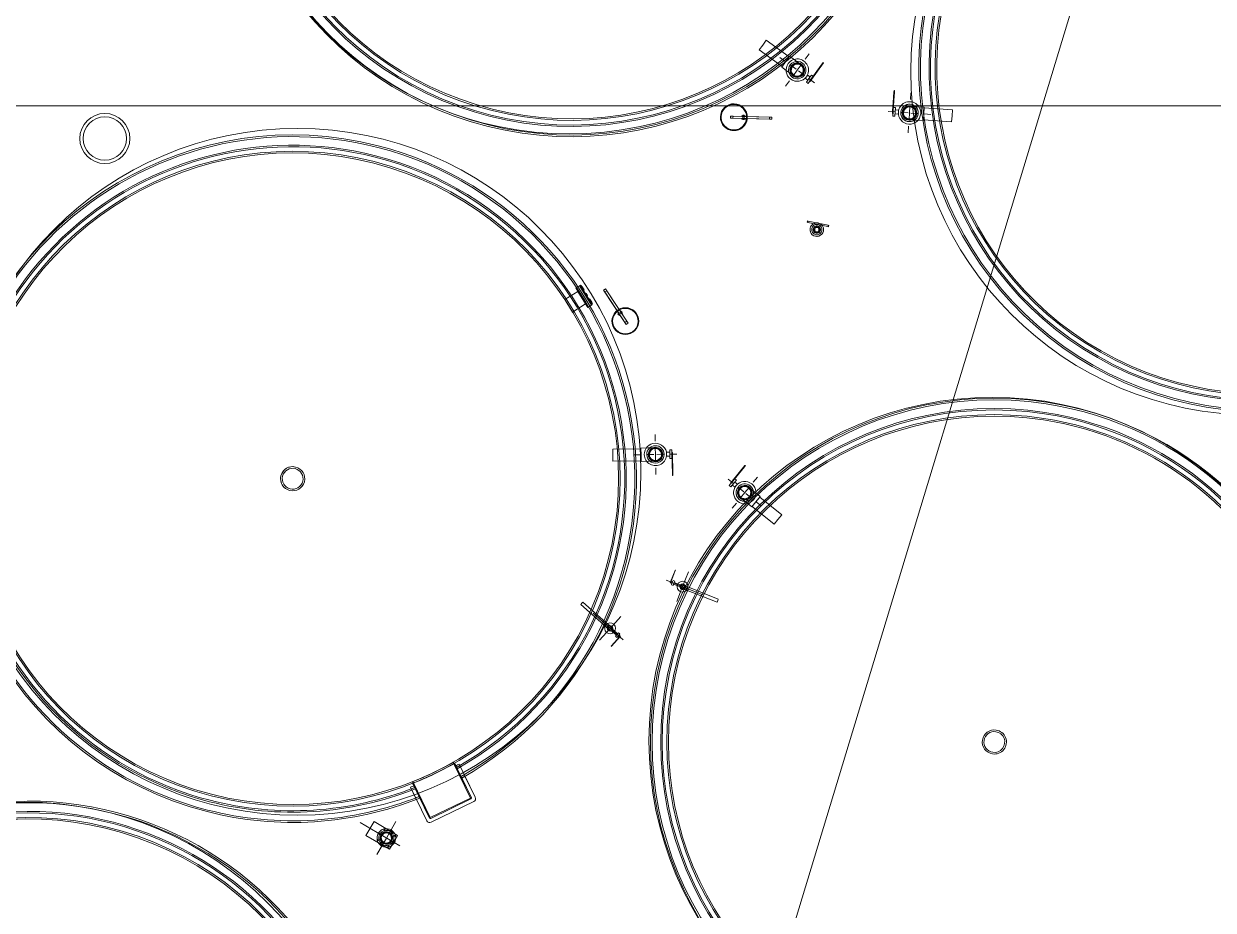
# Model space of a CAD drawing. Header units: metres. Extents: x -207 to 292, y -187 to 169.
# Drawn here: x -50.07 to -32.25, y -43.14 to -29.85 of the extents above; entities that cross this region are included whole.
import ezdxf

# ---------------------------------------------------------------- set-up
doc = ezdxf.new("R2010")
doc.units = ezdxf.units.M
doc.linetypes.add('Dash', pattern=[0.006, 0.003, -0.003])
for name, color, linetype, lineweight in [('C-TOPO-MAJR', 7, 'Continuous', 35), ('EQUIPOS PIS', 7, 'Continuous', 9), ('grilla', 7, 'Continuous', 9), ('P-SANR-FIXT', 7, 'Continuous', 9), ('P-SANR-FIXT-HDLN', 7, 'Dash', 9)]:
    doc.layers.add(name, color=color, linetype=linetype, lineweight=lineweight)
doc.layers.add('PR10-ARQ-PL-001-Emplazamiento-C-1_dwg', color=7, linetype='Continuous', lineweight=9, true_color=0x767676)

# ---------------------------------------------------------------- blocks, each defined once
blk = doc.blocks.new('M_Estanque-Terraza - M_Estanque-Terraza-2331352-PLANTA EMPLAZAMIENTO ACTUALIZADO')
at = {"layer": 'P-SANR-FIXT'}
for p, q in [((-4.04, -2.86), (-4.466, -3.222)), ((-4.466, -3.222), (-4.04, -2.86)), ((-4.04, -2.86), (-4.466, -3.222)), ((-4.466, -3.222), (-4.04, -2.86)), ((-4.194, -2.991), (-4.466, -3.222)), ((-4.466, -3.222), (-4.194, -2.991)), ((-4.415, -3.253), (-3.976, -2.879)), ((-4.415, -3.253), (-4.007, -2.906)), ((-4.007, -2.906), (-4.415, -3.253)), ((-4.415, -3.253), (-4.007, -2.906)), ((-4.007, -2.906), (-4.415, -3.253)), ((-3.95, -2.873), (-4.407, -3.262)), ((-4.407, -3.262), (-3.967, -2.887)), ((-4.04, -2.86), (-4.175, -2.975)), ((-4.175, -2.975), (-4.04, -2.86)), ((-4.044, -2.937), (-4.161, -3.037)), ((-3.974, -2.877), (-4.142, -3.021)), ((-4.142, -3.021), (-4.007, -2.906)), ((-4.007, -2.906), (-4.142, -3.021)), ((-4.142, -3.021), (-4.027, -2.922)), ((-4.161, -3.037), (-4.415, -3.253)), ((-4.161, -3.037), (-4.415, -3.253)), ((-4.415, -3.253), (-4.161, -3.037)), ((-4.471, -3.292), (-4.012, -3.832)), ((-4.012, -3.832), (-4.471, -3.292)), ((-4.471, -3.292), (-4.012, -3.832)), ((-4.012, -3.832), (-4.471, -3.292)), ((-4.471, -3.292), (-4.012, -3.832)), ((-4.012, -3.832), (-4.471, -3.292)), ((-3.981, -3.781), (-4.416, -3.27)), ((-4.416, -3.27), (-3.981, -3.781)), ((-3.981, -3.781), (-4.416, -3.27)), ((-4.416, -3.27), (-3.981, -3.781)), ((-4.416, -3.27), (-3.981, -3.781)), ((-3.981, -3.781), (-4.416, -3.27)), ((-4.416, -3.27), (-3.981, -3.781)), ((-3.981, -3.781), (-4.416, -3.27)), ((-3.972, -3.773), (-4.407, -3.262)), ((-4.407, -3.262), (-3.972, -3.773)), ((3.617, -3.281), (3.462, -3.441)), ((3.617, -3.281), (3.462, -3.441)), ((3.462, -3.441), (3.541, -3.362)), ((3.541, -3.362), (3.617, -3.281)), ((3.779, -3.443), (3.617, -3.281)), ((-3.972, -3.773), (-3.519, -3.388)), ((-3.536, -3.402), (-3.972, -3.773)), ((-3.529, -3.412), (-3.964, -3.783)), ((-3.56, -3.439), (-3.964, -3.783)), ((-3.964, -3.783), (-3.56, -3.439)), ((-3.56, -3.439), (-3.964, -3.783)), ((-3.964, -3.783), (-3.56, -3.439)), ((-3.941, -3.837), (-3.521, -3.479)), ((-3.521, -3.479), (-3.941, -3.837)), ((-3.941, -3.837), (-3.521, -3.479)), ((-3.521, -3.479), (-3.941, -3.837)), ((-3.714, -3.57), (-3.597, -3.47)), ((-3.695, -3.554), (-3.527, -3.411)), ((-3.695, -3.554), (-3.56, -3.439)), ((-3.56, -3.439), (-3.695, -3.554)), ((-3.58, -3.455), (-3.695, -3.554)), ((-3.656, -3.594), (-3.521, -3.479)), ((-3.521, -3.479), (-3.656, -3.594)), ((3.462, -3.441), (3.63, -3.597)), ((3.826, -3.397), (3.586, -3.645)), ((3.826, -3.397), (3.586, -3.645)), ((3.779, -3.443), (3.63, -3.597)), ((3.779, -3.443), (3.63, -3.597)), ((3.87, -3.441), (3.631, -3.688)), ((3.87, -3.441), (3.631, -3.688)), ((3.634, -3.691), (3.872, -3.444)), ((3.634, -3.691), (3.872, -3.444)), ((3.882, -3.453), (3.644, -3.699)), ((3.882, -3.453), (3.644, -3.699)), ((3.776, -3.562), (3.749, -3.591)), ((3.776, -3.562), (3.749, -3.591)), ((3.776, -3.562), (3.749, -3.591)), ((3.776, -3.562), (3.749, -3.591)), ((3.784, -3.569), (3.776, -3.562)), ((3.784, -3.569), (3.776, -3.562)), ((3.826, -3.397), (3.779, -3.443)), ((3.839, -3.497), (3.816, -3.521)), ((3.839, -3.497), (3.816, -3.521)), ((3.816, -3.521), (3.824, -3.529)), ((3.816, -3.521), (3.824, -3.529)), ((3.843, -3.492), (3.82, -3.517)), ((3.843, -3.492), (3.82, -3.517)), ((3.824, -3.529), (3.847, -3.504)), ((3.824, -3.529), (3.847, -3.504)), ((3.87, -3.441), (3.826, -3.397)), ((3.828, -3.525), (3.851, -3.5)), ((3.828, -3.525), (3.851, -3.5)), ((3.857, -3.478), (3.843, -3.492)), ((3.843, -3.492), (3.851, -3.5)), ((3.851, -3.5), (3.843, -3.492)), ((3.851, -3.5), (3.843, -3.492)), ((3.851, -3.5), (3.865, -3.486)), ((3.871, -3.464), (3.857, -3.478)), ((3.865, -3.486), (3.879, -3.471)), ((3.879, -3.471), (3.871, -3.464)), ((3.882, -3.453), (3.872, -3.444)), ((-3.964, -3.783), (-3.714, -3.57)), ((-3.714, -3.57), (-3.964, -3.783)), ((-3.964, -3.783), (-3.714, -3.57)), ((-3.941, -3.837), (-3.675, -3.61)), ((-3.675, -3.61), (-3.941, -3.837)), ((3.63, -3.597), (3.586, -3.645)), ((3.586, -3.645), (3.631, -3.688)), ((3.634, -3.691), (3.644, -3.699)), ((3.668, -3.674), (3.654, -3.689)), ((3.654, -3.689), (3.662, -3.696)), ((3.662, -3.696), (3.676, -3.682)), ((3.682, -3.66), (3.668, -3.674)), ((3.676, -3.682), (3.69, -3.668)), ((3.705, -3.635), (3.682, -3.66)), ((3.705, -3.635), (3.682, -3.66)), ((3.69, -3.668), (3.682, -3.66)), ((3.682, -3.66), (3.69, -3.668)), ((3.682, -3.66), (3.69, -3.668)), ((3.709, -3.631), (3.686, -3.656)), ((3.709, -3.631), (3.686, -3.656)), ((3.69, -3.668), (3.713, -3.643)), ((3.69, -3.668), (3.713, -3.643)), ((3.694, -3.663), (3.717, -3.639)), ((3.694, -3.663), (3.717, -3.639)), ((3.717, -3.639), (3.709, -3.631)), ((3.717, -3.639), (3.709, -3.631)), ((3.749, -3.591), (3.757, -3.598)), ((3.749, -3.591), (3.757, -3.598)), ((3.757, -3.598), (3.784, -3.569)), ((3.757, -3.598), (3.784, -3.569)), ((3.757, -3.598), (3.784, -3.569)), ((3.757, -3.598), (3.784, -3.569))]:
    blk.add_line(p, q, dxfattribs=at)
at = {"layer": 'P-SANR-FIXT', "flags": 128}
for points in [[(-3.976, -2.879), (-3.983, -2.885), (-3.991, -2.892), (-3.999, -2.898), (-4.006, -2.905), (-4.014, -2.911), (-4.021, -2.918), (-4.029, -2.924), (-4.037, -2.931), (-4.044, -2.937)], [(-4.027, -2.922), (-4.022, -2.918), (-4.016, -2.913), (-4.011, -2.909), (-4.006, -2.904), (-4.001, -2.9), (-3.995, -2.895), (-3.99, -2.891), (-3.985, -2.886), (-3.979, -2.882), (-3.974, -2.877)], [(-3.967, -2.887), (-3.962, -2.882), (-3.956, -2.878), (-3.95, -2.873)], [(-3.597, -3.47), (-3.59, -3.464), (-3.582, -3.457), (-3.574, -3.451), (-3.567, -3.444), (-3.559, -3.438), (-3.552, -3.431), (-3.544, -3.425), (-3.536, -3.418), (-3.529, -3.412)], [(-3.527, -3.411), (-3.533, -3.415), (-3.538, -3.42), (-3.543, -3.424), (-3.548, -3.429), (-3.554, -3.433), (-3.559, -3.438), (-3.564, -3.442), (-3.569, -3.446), (-3.575, -3.451), (-3.58, -3.455)], [(-3.519, -3.388), (-3.525, -3.392), (-3.53, -3.397), (-3.536, -3.402)]]:
    blk.add_lwpolyline(points, dxfattribs=at)
at = {"layer": 'P-SANR-FIXT'}
for centre, radius, start, end in [((0, 0), 5.152, 0, 180), ((0, 0), 5.152, 0, 180), ((0, 0), 5.127, 360, 180), ((0, 0), 5.127, 360, 180), ((0, 0), 4.998, 360, 180), ((0, 0), 4.976, 360, 180), ((0, 0), 4.906, 0, 180), ((0, 0), 4.883, 0, 180), ((0, 0), 0.181, 360, 180), ((0, 0), 0.181, 0, 180), ((0, 0), 5.152, 180, 216.1202), ((0, 0), 5.152, 180, 216.1202), ((0, 0), 5.127, 180, 216.0991), ((0, 0), 5.127, 180, 216.0991), ((0, 0), 4.998, 180, 215.9878), ((0, 0), 4.976, 180, 215.9675), ((0, 0), 4.906, 180, 0), ((0, 0), 4.883, 180, 0), ((0, 0), 5.152, 223.8638, 0), ((0, 0), 5.152, 223.8638, 0), ((0, 0), 5.127, 223.8805, 0), ((0, 0), 5.127, 223.8805, 0), ((0, 0), 4.998, 223.9693, 0), ((0, 0), 4.976, 223.9856, 360), ((0, 0), 0.181, 180, 360), ((0, 0), 0.181, 180, 0), ((0, 0), 0.156, 0, 180), ((0, 0), 0.156, 0, 180), ((0, 0), 0.156, 180, 0), ((0, 0), 0.156, 180, 0), ((0, 0), 5.152, 215.4908, 216.1202), ((0, 0), 5.152, 215.4908, 216.1202), ((0, 0), 5.127, 215.4667, 216.0991), ((0, 0), 5.127, 215.4667, 216.0991), ((0, 0), 4.95, 215.2893, 215.9444), ((0, 0), 4.95, 215.2893, 215.9444), ((0, 0), 4.95, 215.2893, 215.9444), ((0, 0), 4.95, 215.2893, 215.9444), ((0, 0), 4.95, 215.2893, 215.9444), ((0, 0), 4.95, 215.2893, 215.9444), ((0, 0), 4.908, 215.9062, 224.0344), ((0.035, 0.026), 4.95, 215.9127, 216.052), ((0, 0), 4.884, 216.0253, 223.911), ((-4.433, -3.26), 0.05, 130.4267, 220.4267), ((-4.433, -3.26), 0.05, 130.4267, 220.4267), ((-4.433, -3.26), 0.05, 130.4267, 220.4267), ((-4.433, -3.26), 0.05, 130.4267, 220.4267), ((-4.433, -3.26), 0.05, 130.4267, 220.4267), ((-4.433, -3.26), 0.05, 130.4267, 220.4267), ((-4.407, -3.262), 0.012, 130.4267, 220.4267), ((-4.407, -3.262), 0.012, 130.4267, 220.4267), ((-4.407, -3.262), 0.012, 130.4267, 220.4267), ((-4.407, -3.262), 0.012, 130.4267, 220.4267), ((-4.407, -3.262), 0.012, 130.4267, 220.4267), ((-4.407, -3.262), 0.012, 130.4267, 220.4267), ((-4.407, -3.262), 0.012, 130.4267, 220.4267), ((-4.407, -3.262), 0.012, 130.4267, 220.4267), ((0, 0), 5.127, 223.8805, 224.5122), ((0, 0), 5.127, 223.8805, 224.5122), ((0, 0), 4.95, 224.0039, 224.6583), ((0, 0), 4.95, 224.0039, 224.6583), ((0, 0), 4.95, 224.0039, 224.6583), ((0, 0), 4.95, 224.0039, 224.6583), ((0, 0), 4.95, 224.0039, 224.6583), ((0, 0), 4.95, 224.0039, 224.6583), ((0.035, 0.026), 4.95, 223.8331, 223.9723), ((0, 0), 5.152, 223.8638, 224.4924), ((0, 0), 5.152, 223.8638, 224.4924), ((-3.974, -3.799), 0.05, 220.4267, 310.4267), ((-3.974, -3.799), 0.05, 220.4267, 310.4267), ((-3.974, -3.799), 0.05, 220.4267, 310.4267), ((-3.974, -3.799), 0.05, 220.4267, 310.4267), ((-3.974, -3.799), 0.05, 220.4267, 310.4267), ((-3.974, -3.799), 0.05, 220.4267, 310.4267), ((-3.972, -3.773), 0.012, 220.4267, 310.4267), ((-3.972, -3.773), 0.012, 220.4267, 310.4267), ((-3.972, -3.773), 0.012, 220.4267, 310.4267), ((-3.972, -3.773), 0.012, 220.4267, 310.4267), ((-3.972, -3.773), 0.012, 220.4267, 310.4267), ((-3.972, -3.773), 0.012, 220.4267, 310.4267), ((-3.972, -3.773), 0.012, 220.4267, 310.4267), ((-3.972, -3.773), 0.012, 220.4267, 310.4267)]:
    blk.add_arc(centre, radius, start, end, dxfattribs=at)
for major_axis, ratio, start_param, end_param in [((-2.955, 3.944), 0.99567, 1.554548, 1.55699), ((-2.956, 3.945), 0.995671, 1.693392, 1.695831)]:
    blk.add_ellipse((0.001, 0.001), major_axis=major_axis, ratio=ratio, start_param=start_param, end_param=end_param, dxfattribs=at)
blk = doc.blocks.new('M_Tuberia Alimentación-01 - M_Tuberia Alimentación-01-2152466-PLANTA EMPLAZAMIENTO ACTUALIZADO')
at = {"layer": 'P-SANR-FIXT'}
for p, q in [((-0.248, 0.32), (-0.255, 0.32)), ((-0.255, 0.32), (-0.255, 0.296)), ((-0.255, 0.012), (-0.255, 0.317)), ((-0.248, 0.317), (-0.255, 0.317)), ((-0.255, 0.296), (-0.255, -0.02)), ((-0.248, 0.296), (-0.248, 0.32)), ((-0.248, 0.317), (-0.248, 0.012)), ((-0.248, -0.02), (-0.248, 0.296)), ((-0.255, 0.012), (-0.255, -0.025)), ((-0.255, 0.012), (-0.248, 0.012)), ((-0.216, 0.065), (-0.248, 0.065)), ((-0.248, 0), (-0.248, 0.065)), ((-0.248, -0.025), (-0.248, 0.012)), ((-0.248, -0.065), (-0.248, 0)), ((-0.216, 0.065), (-0.216, 0)), ((-0.168, 0.03), (-0.216, 0.03)), ((-0.216, 0), (-0.216, 0.03)), ((-0.216, 0), (-0.216, -0.065)), ((-0.168, 0.03), (-0.168, 0)), ((-0.168, 0), (-0.168, -0.03)), ((0.215, 0.1), (0.106, 0.1)), ((0.215, 0), (0.215, 0.1)), ((0.639, 0.09), (0.215, 0.09)), ((0.215, 0), (0.215, 0.09)), ((0.215, -0.1), (0.215, 0)), ((0.215, -0.09), (0.215, 0)), ((0.639, 0.09), (0.639, 0)), ((0.639, 0), (0.639, -0.09)), ((-0.255, -0.02), (-0.248, -0.02)), ((-0.255, -0.025), (-0.248, -0.025)), ((-0.248, -0.065), (-0.216, -0.065)), ((-0.216, -0.03), (-0.216, 0)), ((-0.216, -0.03), (-0.168, -0.03)), ((0.106, -0.1), (0.215, -0.1)), ((0.215, -0.09), (0.639, -0.09))]:
    blk.add_line(p, q, dxfattribs=at)
at = {"layer": 'P-SANR-FIXT', "flags": 128}
for points in [[(0.106, 0.1), (0.102, 0.1), (0.097, 0.1), (0.093, 0.1), (0.089, 0.1), (0.085, 0.1), (0.081, 0.1), (0.077, 0.1), (0.073, 0.1), (0.069, 0.1), (0.065, 0.1), (0.061, 0.1), (0.057, 0.1), (0.053, 0.1), (0.05, 0.1), (0.046, 0.1), (0.043, 0.1), (0.039, 0.1), (0.036, 0.1), (0.033, 0.1), (0.03, 0.1), (0.027, 0.1), (0.024, 0.1), (0.022, 0.1), (0.019, 0.1), (0.017, 0.1), (0.015, 0.1), (0.012, 0.1), (0.011, 0.1), (0.009, 0.1), (0.007, 0.1), (0.006, 0.1), (0.004, 0.1), (0.003, 0.1), (0.002, 0.1), (0.002, 0.1), (0.001, 0.1), (0, 0.1), (0, 0.1), (0, 0.1)], [(0, -0.1), (0, -0.1), (0, -0.1), (0.001, -0.1), (0.001, -0.1), (0.002, -0.1), (0.003, -0.1), (0.004, -0.1), (0.005, -0.1), (0.007, -0.1), (0.008, -0.1), (0.01, -0.1), (0.012, -0.1), (0.014, -0.1), (0.016, -0.1), (0.018, -0.1), (0.021, -0.1), (0.024, -0.1), (0.026, -0.1), (0.029, -0.1), (0.032, -0.1), (0.035, -0.1), (0.038, -0.1), (0.042, -0.1), (0.045, -0.1), (0.049, -0.1), (0.052, -0.1), (0.056, -0.1), (0.06, -0.1), (0.064, -0.1), (0.068, -0.1), (0.071, -0.1), (0.076, -0.1), (0.08, -0.1), (0.084, -0.1), (0.088, -0.1), (0.092, -0.1), (0.096, -0.1), (0.101, -0.1), (0.105, -0.1), (0.106, -0.1)]]:
    blk.add_lwpolyline(points, dxfattribs=at)
at = {"layer": 'P-SANR-FIXT'}
for radius, start, end in [(0.168, 360, 180), (0.168, 360, 180), (0.168, 360, 180), (0.168, 360, 180), (0.168, 360, 180), (0.168, 360, 180), (0.168, 180, 360), (0.168, 180, 360), (0.168, 180, 360), (0.168, 180, 360), (0.168, 180, 360), (0.168, 180, 360), (0.131, 0, 180), (0.131, 360, 180), (0.131, 360, 180), (0.131, 360, 180), (0.131, 180, 0), (0.131, 180, 360), (0.131, 180, 360), (0.131, 180, 360), (0.109, 360, 180), (0.109, 360, 180), (0.109, 360, 180), (0.109, 360, 180), (0.109, 180, 360), (0.109, 180, 360), (0.109, 180, 360), (0.109, 180, 360), (0.1, 0, 180), (0.1, 180, 0), (0.091, 0, 180), (0.091, 0, 180), (0.091, 0, 180), (0.091, 0, 180), (0.091, 180, 0), (0.091, 180, 0), (0.091, 180, 0), (0.091, 180, 0)]:
    blk.add_arc((0, 0), radius, start, end, dxfattribs=at)
at = {"layer": 'P-SANR-FIXT-HDLN'}
for p, q in [((0, 0), (0, 0.301)), ((-0.322, 0), (0, 0)), ((0.322, 0), (0, 0)), ((0, 0), (0, -0.301))]:
    blk.add_line(p, q, dxfattribs=at)
blk = doc.blocks.new('M_Tuberia Alimentación-01 - M_Tuberia Alimentación-01-2165010-PLANTA EMPLAZAMIENTO ACTUALIZADO')
at = {"layer": 'P-SANR-FIXT'}
for p, q in [((-0.248, 0.025), (-0.255, 0.025)), ((-0.255, 0.025), (-0.255, -0.012)), ((-0.255, 0.02), (-0.255, -0.296)), ((-0.248, 0.02), (-0.255, 0.02)), ((-0.216, 0.065), (-0.248, 0.065)), ((-0.248, 0), (-0.248, 0.065)), ((-0.248, -0.012), (-0.248, 0.025)), ((-0.248, -0.296), (-0.248, 0.02)), ((-0.248, -0.065), (-0.248, 0)), ((-0.216, 0.065), (-0.216, 0)), ((-0.168, 0.03), (-0.216, 0.03)), ((-0.216, 0), (-0.216, 0.03)), ((-0.216, 0), (-0.216, -0.065)), ((-0.216, -0.03), (-0.216, 0)), ((-0.168, 0.03), (-0.168, 0)), ((-0.168, 0), (-0.168, -0.03)), ((0.215, 0.1), (0.106, 0.1)), ((0.215, 0), (0.215, 0.1)), ((0.639, 0.09), (0.215, 0.09)), ((0.215, 0), (0.215, 0.09)), ((0.215, -0.1), (0.215, 0)), ((0.215, -0.09), (0.215, 0)), ((0.639, 0.09), (0.639, 0)), ((0.639, 0), (0.639, -0.09)), ((-0.255, -0.317), (-0.255, -0.012)), ((-0.248, -0.012), (-0.255, -0.012)), ((-0.248, -0.012), (-0.248, -0.317)), ((-0.248, -0.065), (-0.216, -0.065)), ((-0.216, -0.03), (-0.168, -0.03)), ((0.106, -0.1), (0.215, -0.1)), ((0.215, -0.09), (0.639, -0.09)), ((-0.255, -0.296), (-0.255, -0.32)), ((-0.255, -0.317), (-0.248, -0.317)), ((-0.255, -0.32), (-0.248, -0.32)), ((-0.248, -0.32), (-0.248, -0.296))]:
    blk.add_line(p, q, dxfattribs=at)
at = {"layer": 'P-SANR-FIXT', "flags": 128}
for points in [[(0.106, 0.1), (0.102, 0.1), (0.097, 0.1), (0.093, 0.1), (0.089, 0.1), (0.085, 0.1), (0.081, 0.1), (0.077, 0.1), (0.073, 0.1), (0.069, 0.1), (0.065, 0.1), (0.061, 0.1), (0.057, 0.1), (0.053, 0.1), (0.05, 0.1), (0.046, 0.1), (0.043, 0.1), (0.039, 0.1), (0.036, 0.1), (0.033, 0.1), (0.03, 0.1), (0.027, 0.1), (0.024, 0.1), (0.022, 0.1), (0.019, 0.1), (0.017, 0.1), (0.015, 0.1), (0.012, 0.1), (0.011, 0.1), (0.009, 0.1), (0.007, 0.1), (0.006, 0.1), (0.004, 0.1), (0.003, 0.1), (0.002, 0.1), (0.002, 0.1), (0.001, 0.1), (0, 0.1), (0, 0.1), (0, 0.1)], [(0, -0.1), (0, -0.1), (0, -0.1), (0.001, -0.1), (0.001, -0.1), (0.002, -0.1), (0.003, -0.1), (0.004, -0.1), (0.005, -0.1), (0.007, -0.1), (0.008, -0.1), (0.01, -0.1), (0.012, -0.1), (0.014, -0.1), (0.016, -0.1), (0.018, -0.1), (0.021, -0.1), (0.024, -0.1), (0.026, -0.1), (0.029, -0.1), (0.032, -0.1), (0.035, -0.1), (0.038, -0.1), (0.042, -0.1), (0.045, -0.1), (0.049, -0.1), (0.052, -0.1), (0.056, -0.1), (0.06, -0.1), (0.064, -0.1), (0.068, -0.1), (0.071, -0.1), (0.076, -0.1), (0.08, -0.1), (0.084, -0.1), (0.088, -0.1), (0.092, -0.1), (0.096, -0.1), (0.101, -0.1), (0.105, -0.1), (0.106, -0.1)]]:
    blk.add_lwpolyline(points, dxfattribs=at)
at = {"layer": 'P-SANR-FIXT'}
for radius, start, end in [(0.168, 360, 180), (0.168, 360, 180), (0.168, 360, 180), (0.168, 360, 180), (0.168, 360, 180), (0.168, 360, 180), (0.168, 180, 360), (0.168, 180, 360), (0.168, 180, 360), (0.168, 180, 360), (0.168, 180, 360), (0.168, 180, 360), (0.131, 0, 180), (0.131, 360, 180), (0.131, 360, 180), (0.131, 360, 180), (0.131, 180, 0), (0.131, 180, 360), (0.131, 180, 360), (0.131, 180, 360), (0.109, 360, 180), (0.109, 360, 180), (0.109, 360, 180), (0.109, 360, 180), (0.109, 180, 360), (0.109, 180, 360), (0.109, 180, 360), (0.109, 180, 360), (0.1, 0, 180), (0.091, 0, 180), (0.091, 0, 180), (0.091, 0, 180), (0.091, 0, 180), (0.091, 180, 0), (0.091, 180, 0), (0.091, 180, 0), (0.091, 180, 0), (0.1, 180, 360)]:
    blk.add_arc((0, 0), radius, start, end, dxfattribs=at)
at = {"layer": 'P-SANR-FIXT-HDLN'}
for p, q in [((0, 0), (0, 0.301)), ((-0.322, 0), (0, 0)), ((0.322, 0), (0, 0)), ((0, 0), (0, -0.301))]:
    blk.add_line(p, q, dxfattribs=at)
blk = doc.blocks.new('M_Tuberia Exterior 01 - M_Tuberia Exterior 01-V5-PLANTA EMPLAZAMIENTO ACTUALIZADO')
at = {"layer": 'P-SANR-FIXT'}
for p, q in [((-0.013, 0.016), (-0.049, 0.016)), ((-0.049, 0.016), (-0.049, -0.016)), ((-0.049, 0.016), (0.534, 0.016)), ((-0.013, -0.016), (-0.013, 0.016)), ((0.569, 0.016), (-0.013, 0.016)), ((0.119, 0.016), (0.119, 0.025)), ((0.119, 0.025), (0.169, 0.025)), ((0.169, 0.025), (0.119, 0.025)), ((0.119, 0.025), (0.119, 0.016)), ((0.169, 0.016), (0.119, 0.016)), ((0.119, 0.016), (0.169, 0.016)), ((0.135, 0.034), (0.135, 0.025)), ((0.153, 0.034), (0.135, 0.034)), ((0.153, 0.034), (0.135, 0.034)), ((0.153, 0.025), (0.135, 0.025)), ((0.153, 0.025), (0.135, 0.025)), ((0.135, 0.016), (0.135, -0.016)), ((0.135, 0.016), (0.137, 0.016)), ((0.135, 0.016), (0.137, 0.016)), ((0.137, 0.016), (0.153, 0.016)), ((0.137, 0.016), (0.153, 0.016)), ((0.153, 0.025), (0.153, 0.034)), ((0.153, -0.016), (0.153, 0.016)), ((0.169, 0.025), (0.169, 0.016)), ((0.169, 0.016), (0.169, 0.025)), ((0.534, -0.016), (0.534, 0.016)), ((0.534, 0.016), (0.569, 0.016)), ((0.569, 0.016), (0.569, -0.016)), ((-0.049, -0.016), (-0.013, -0.016)), ((-0.049, -0.016), (0.534, -0.016)), ((-0.013, -0.016), (0.569, -0.016)), ((0.119, -0.016), (0.169, -0.016)), ((0.119, -0.025), (0.119, -0.016)), ((0.119, -0.016), (0.119, -0.025)), ((0.169, -0.016), (0.119, -0.016)), ((0.169, -0.025), (0.119, -0.025)), ((0.119, -0.025), (0.169, -0.025)), ((0.153, -0.016), (0.135, -0.016)), ((0.153, -0.016), (0.135, -0.016)), ((0.135, -0.025), (0.135, -0.031)), ((0.135, -0.025), (0.153, -0.025)), ((0.135, -0.025), (0.153, -0.025)), ((0.135, -0.031), (0.153, -0.031)), ((0.135, -0.031), (0.153, -0.031)), ((0.153, -0.031), (0.153, -0.025)), ((0.169, -0.016), (0.169, -0.025)), ((0.169, -0.025), (0.169, -0.016)), ((0.569, -0.016), (0.534, -0.016))]:
    blk.add_line(p, q, dxfattribs=at)
for radius, start, end in [(0.201, 0, 180), (0.201, 360, 180), (0.191, 360, 180), (0.191, 0, 180), (0.201, 180, 0), (0.201, 180, 360), (0.191, 180, 360), (0.191, 180, 0)]:
    blk.add_arc((0, 0), radius, start, end, dxfattribs=at)
blk = doc.blocks.new('M_Tuberia Exterior 01 - M_Tuberia Exterior 01-2160598-PLANTA EMPLAZAMIENTO ACTUALIZADO')
at = {"layer": 'P-SANR-FIXT'}
for p, q in [((-0.013, 0.016), (-0.049, 0.016)), ((-0.049, 0.016), (-0.049, -0.016)), ((-0.049, 0.016), (0.534, 0.016)), ((-0.013, -0.016), (-0.013, 0.016)), ((0.569, 0.016), (-0.013, 0.016)), ((0.119, 0.016), (0.119, 0.025)), ((0.119, 0.025), (0.169, 0.025)), ((0.169, 0.025), (0.119, 0.025)), ((0.119, 0.025), (0.119, 0.016)), ((0.169, 0.016), (0.119, 0.016)), ((0.119, 0.016), (0.169, 0.016)), ((0.135, 0.034), (0.135, 0.025)), ((0.153, 0.034), (0.135, 0.034)), ((0.153, 0.034), (0.135, 0.034)), ((0.153, 0.025), (0.135, 0.025)), ((0.153, 0.025), (0.135, 0.025)), ((0.135, 0.016), (0.135, -0.016)), ((0.135, 0.016), (0.153, 0.016)), ((0.135, 0.016), (0.153, 0.016)), ((0.153, 0.025), (0.153, 0.034)), ((0.153, -0.016), (0.153, 0.016)), ((0.169, 0.025), (0.169, 0.016)), ((0.169, 0.016), (0.169, 0.025)), ((0.534, -0.016), (0.534, 0.016)), ((0.534, 0.016), (0.569, 0.016)), ((0.569, 0.016), (0.569, -0.016)), ((-0.049, -0.016), (-0.013, -0.016)), ((-0.049, -0.016), (0.534, -0.016)), ((-0.013, -0.016), (0.569, -0.016)), ((0.119, -0.016), (0.169, -0.016)), ((0.119, -0.025), (0.119, -0.016)), ((0.119, -0.016), (0.119, -0.025)), ((0.169, -0.016), (0.119, -0.016)), ((0.169, -0.025), (0.119, -0.025)), ((0.119, -0.025), (0.169, -0.025)), ((0.153, -0.016), (0.135, -0.016)), ((0.153, -0.016), (0.135, -0.016)), ((0.135, -0.025), (0.135, -0.031)), ((0.135, -0.025), (0.153, -0.025)), ((0.135, -0.025), (0.153, -0.025)), ((0.135, -0.031), (0.153, -0.031)), ((0.135, -0.031), (0.153, -0.031)), ((0.153, -0.031), (0.153, -0.025)), ((0.169, -0.016), (0.169, -0.025)), ((0.169, -0.025), (0.169, -0.016)), ((0.569, -0.016), (0.534, -0.016))]:
    blk.add_line(p, q, dxfattribs=at)
for radius, start, end in [(0.201, 0, 180), (0.201, 360, 180), (0.191, 360, 180), (0.191, 0, 180), (0.201, 180, 0), (0.201, 180, 360), (0.191, 180, 360), (0.191, 180, 0)]:
    blk.add_arc((0, 0), radius, start, end, dxfattribs=at)
blk = doc.blocks.new('M_Tuberia Alimentación-02 - M_Tuberia Alimentación-02-2155587-PLANTA EMPLAZAMIENTO ACTUALIZADO')
at = {"layer": 'P-SANR-FIXT'}
for p, q in [((-0.19, 0.19), (-0.193, 0.19)), ((-0.193, 0.19), (-0.193, 0.186)), ((-0.193, 0.19), (-0.193, 0.183)), ((-0.193, 0), (-0.193, 0.186)), ((-0.193, 0.183), (-0.193, -0.006)), ((-0.193, 0.183), (-0.19, 0.183)), ((-0.19, 0.183), (-0.19, 0.19)), ((-0.19, 0.186), (-0.19, 0.19)), ((-0.19, 0.186), (-0.19, 0)), ((-0.19, -0.006), (-0.19, 0.183)), ((0, 0), (0, 0.239)), ((-0.193, 0), (-0.193, -0.014)), ((-0.193, 0), (-0.19, 0)), ((-0.165, 0.014), (-0.19, 0.014)), ((-0.19, 0.014), (-0.19, 0)), ((-0.19, -0.014), (-0.19, 0)), ((-0.19, 0), (-0.19, -0.014)), ((-0.138, 0.034), (-0.165, 0.034)), ((-0.165, 0), (-0.165, 0.034)), ((-0.165, 0), (-0.165, 0.014)), ((-0.165, -0.014), (-0.165, 0)), ((-0.165, -0.034), (-0.165, 0)), ((-0.138, 0), (-0.138, 0.034)), ((-0.041, 0.014), (-0.138, 0.014)), ((-0.138, 0), (-0.138, 0.014)), ((-0.138, -0.034), (-0.138, 0)), ((-0.138, -0.014), (-0.138, 0)), ((-0.041, 0), (-0.041, 0.014)), ((-0.041, -0.014), (-0.041, 0)), ((0.047, 0.026), (0.042, 0.026)), ((0.047, 0), (0.047, 0.026)), ((0.566, 0.025), (0.047, 0.025)), ((0.047, 0), (0.047, 0.025)), ((0.047, -0.026), (0.047, 0)), ((0.566, 0), (0.566, 0.025)), ((-0.262, 0), (0.341, 0)), ((-0.193, -0.006), (-0.19, -0.006)), ((-0.193, -0.014), (-0.19, -0.014)), ((-0.19, -0.014), (-0.165, -0.014)), ((-0.165, -0.034), (-0.138, -0.034)), ((-0.138, -0.014), (-0.041, -0.014)), ((0, 0), (0, -0.239)), ((0.042, -0.026), (0.047, -0.026)), ((0.047, -0.025), (0.047, 0)), ((0.047, -0.025), (0.566, -0.025)), ((0.566, -0.025), (0.566, 0))]:
    blk.add_line(p, q, dxfattribs=at)
at = {"layer": 'P-SANR-FIXT', "flags": 128}
for points in [[(0.042, 0.026), (0.04, 0.026), (0.039, 0.026), (0.037, 0.026), (0.035, 0.026), (0.034, 0.026), (0.032, 0.026), (0.03, 0.026), (0.029, 0.026), (0.027, 0.026), (0.026, 0.026), (0.024, 0.026), (0.023, 0.026), (0.021, 0.026), (0.02, 0.026), (0.018, 0.026), (0.017, 0.026), (0.016, 0.026), (0.014, 0.026), (0.013, 0.026), (0.012, 0.026), (0.011, 0.026), (0.01, 0.026), (0.009, 0.026), (0.008, 0.026), (0.007, 0.026), (0.006, 0.026), (0.005, 0.026), (0.004, 0.026), (0.004, 0.026), (0.003, 0.026), (0.002, 0.026), (0.002, 0.026), (0.001, 0.026), (0.001, 0.026), (0.001, 0.026), (0, 0.026), (0, 0.026), (0, 0.026), (0, 0.026)], [(0, -0.026), (0, -0.026), (0, -0.026), (0, -0.026), (0.001, -0.026), (0.001, -0.026), (0.001, -0.026), (0.002, -0.026), (0.002, -0.026), (0.003, -0.026), (0.003, -0.026), (0.004, -0.026), (0.005, -0.026), (0.006, -0.026), (0.006, -0.026), (0.007, -0.026), (0.008, -0.026), (0.009, -0.026), (0.01, -0.026), (0.012, -0.026), (0.013, -0.026), (0.014, -0.026), (0.015, -0.026), (0.017, -0.026), (0.018, -0.026), (0.019, -0.026), (0.021, -0.026), (0.022, -0.026), (0.024, -0.026), (0.025, -0.026), (0.027, -0.026), (0.028, -0.026), (0.03, -0.026), (0.032, -0.026), (0.033, -0.026), (0.035, -0.026), (0.037, -0.026), (0.038, -0.026), (0.04, -0.026), (0.042, -0.026), (0.042, -0.026)]]:
    blk.add_lwpolyline(points, dxfattribs=at)
at = {"layer": 'P-SANR-FIXT'}
for radius, start, end in [(0.0814, 360, 180), (0.0814, 360, 180), (0.0814, 360, 180), (0.0814, 360, 180), (0.0814, 180, 360), (0.0814, 180, 360), (0.0814, 180, 360), (0.0814, 180, 360), (0.0411, 0, 180), (0.0411, 360, 180), (0.0411, 360, 180), (0.0411, 360, 180), (0.0411, 360, 180), (0.0411, 360, 180), (0.0411, 180, 0), (0.0411, 180, 360), (0.0411, 180, 360), (0.0411, 180, 360), (0.0411, 180, 360), (0.0411, 180, 360), (0.0264, 0, 180), (0.0264, 180, 0), (0.025, 0, 180), (0.025, 360, 180), (0.025, 180, 0), (0.025, 180, 360)]:
    blk.add_arc((0, 0), radius, start, end, dxfattribs=at)
blk = doc.blocks.new('M_Conexión Tubería 01 - M_Conexión Tubería 01-2148525-PLANTA EMPLAZAMIENTO ACTUALIZADO')
at = {"layer": 'P-SANR-FIXT'}
for p, q in [((0, 0.456), (0, -0.234)), ((-0.121, 0.285), (-0.122, -0.125)), ((-0.122, -0.125), (-0.121, 0.285)), ((-0.121, 0.285), (-0.122, -0.125)), ((-0.122, -0.125), (-0.121, 0.285)), ((0.121, 0.284), (-0.121, 0.285)), ((-0.121, 0.285), (0.121, 0.284)), ((0.121, 0.284), (-0.121, 0.285)), ((-0.121, 0.285), (0.121, 0.284)), ((0.12, -0.126), (0.121, 0.284)), ((0.121, 0.284), (0.12, -0.126)), ((0.12, -0.126), (0.121, 0.284)), ((0.121, 0.284), (0.12, -0.126)), ((-0.285, 0), (0, 0)), ((-0.122, -0.125), (0.12, -0.126)), ((0.12, -0.126), (-0.122, -0.125)), ((-0.122, -0.125), (0.12, -0.126)), ((0.12, -0.126), (-0.122, -0.125)), ((0.285, 0), (0, 0))]:
    blk.add_line(p, q, dxfattribs=at)
for centre, radius, start, end in [((0, 0), 0.14, 0, 180), ((0, 0), 0.14, 0, 180), ((0, 0), 0.14, 0, 180), ((0, 0), 0.14, 0, 180), ((0, 0), 0.14, 0, 180), ((0, 0), 0.14, 0, 180), ((0, 0), 0.14, 180, 0), ((0, 0), 0.14, 180, 0), ((0, 0), 0.14, 180, 0), ((0, 0), 0.14, 180, 0), ((0, 0), 0.14, 180, 0), ((0, 0), 0.14, 180, 0), ((-0.127, 0), 0.008, 90, 270), ((-0.127, 0), 0.008, 90, 270), ((-0.127, 0), 0.008, 90, 270), ((-0.127, 0), 0.008, 90, 270), ((-0.127, 0), 0.005, 90, 270), ((-0.127, 0), 0.005, 90, 270), ((-0.127, 0), 0.008, 270, 90), ((-0.127, 0), 0.008, 270, 90), ((-0.127, 0), 0.008, 270, 90), ((-0.127, 0), 0.008, 270, 90), ((-0.127, 0), 0.005, 270, 90), ((-0.127, 0), 0.005, 270, 90), ((0, 0), 0.113, 0, 180), ((0, 0), 0.113, 0, 180), ((0, 0), 0.113, 180, 0), ((0, 0), 0.113, 180, 0), ((-0.09, 0.09), 0.008, 45, 225), ((-0.09, 0.09), 0.008, 45, 225), ((-0.09, 0.09), 0.008, 45, 225), ((-0.09, 0.09), 0.008, 45, 225), ((-0.09, 0.09), 0.008, 225, 45), ((-0.09, 0.09), 0.008, 225, 45), ((-0.09, 0.09), 0.008, 225, 45), ((-0.09, 0.09), 0.008, 225, 45), ((-0.09, 0.09), 0.005, 45, 225), ((-0.09, 0.09), 0.005, 45, 225), ((0, 0), 0.0951, 0, 180), ((0, 0), 0.0951, 0, 180), ((0, 0), 0.0951, 180, 0), ((0, 0), 0.0951, 180, 0), ((-0.09, 0.09), 0.005, 225, 45), ((-0.09, 0.09), 0.005, 225, 45), ((0, 0), 0.0851, 360, 180), ((0, 0), 0.0851, 360, 180), ((0, 0), 0.0851, 0, 180), ((0, 0), 0.0851, 0, 180), ((0, 0), 0.0851, 0, 180), ((0, 0), 0.0851, 0, 180), ((0, 0), 0.0851, 180, 360), ((0, 0), 0.0851, 180, 360), ((0, 0), 0.0851, 180, 360), ((0, 0), 0.0851, 180, 360), ((0, 0), 0.0851, 180, 0), ((0, 0), 0.0851, 180, 360), ((0, 0), 0.0816, 360, 180), ((0, 0), 0.0816, 0, 180), ((0, 0), 0.0816, 180, 360), ((0, 0), 0.0816, 180, 0), ((0, 0), 0.0766, 0, 180), ((0, 0), 0.0766, 360, 180), ((0, 0), 0.0766, 0, 180), ((0, 0), 0.0766, 360, 180), ((0, 0), 0.0766, 0, 180), ((0, 0), 0.0766, 360, 180), ((0, 0), 0.0766, 360, 180), ((0, 0), 0.0766, 0, 180), ((0, 0), 0.0766, 180, 360), ((0, 0), 0.0766, 180, 360), ((0, 0), 0.0766, 180, 360), ((0, 0), 0.0766, 180, 360), ((0, 0), 0.0766, 180, 360), ((0, 0), 0.0766, 180, 360), ((0, 0), 0.0766, 180, 360), ((0, 0), 0.0766, 180, 360), ((0, 0.127), 0.008, 0, 180), ((0, 0.127), 0.008, 0, 180), ((0, 0.127), 0.008, 0, 180), ((0, 0.127), 0.008, 0, 180), ((0, 0.127), 0.008, 180, 360), ((0, 0.127), 0.008, 180, 0), ((0, 0.127), 0.008, 180, 0), ((0, 0.127), 0.008, 180, 0), ((0, 0.127), 0.005, 0, 180), ((0, 0.127), 0.005, 0, 180), ((0, 0.127), 0.005, 0, 180), ((0, 0.127), 0.005, 0, 180), ((0, 0.127), 0.005, 0, 180), ((0, 0.127), 0.005, 0, 180), ((0, 0.127), 0.005, 180, 0), ((0, 0.127), 0.005, 180, 0), ((0, 0.127), 0.005, 180, 0), ((0, 0.127), 0.005, 180, 0), ((0, 0.127), 0.005, 180, 360), ((0, 0.127), 0.005, 180, 0), ((0.09, 0.09), 0.008, 135, 315), ((0.09, 0.09), 0.008, 135, 315), ((0.09, 0.09), 0.008, 135, 315), ((0.09, 0.09), 0.008, 135, 315), ((0.09, 0.09), 0.008, 315, 135), ((0.09, 0.09), 0.008, 315, 135), ((0.09, 0.09), 0.008, 315, 135), ((0.09, 0.09), 0.008, 315, 135), ((0.09, 0.09), 0.005, 135, 315), ((0.09, 0.09), 0.005, 135, 315), ((0.09, 0.09), 0.005, 315, 135), ((0.09, 0.09), 0.005, 315, 135), ((0.127, 0), 0.008, 90, 270), ((0.127, 0), 0.008, 90, 270), ((0.127, 0), 0.008, 90, 270), ((0.127, 0), 0.008, 90, 270), ((0.127, 0), 0.005, 90, 270), ((0.127, 0), 0.005, 90, 270), ((0.127, 0), 0.008, 270, 90), ((0.127, 0), 0.008, 270, 90), ((0.127, 0), 0.008, 270, 90), ((0.127, 0), 0.008, 270, 90), ((0.127, 0), 0.005, 270, 90), ((0.127, 0), 0.005, 270, 90), ((-0.09, -0.09), 0.008, 135, 315), ((-0.09, -0.09), 0.008, 135, 315), ((-0.09, -0.09), 0.008, 135, 315), ((-0.09, -0.09), 0.008, 135, 315), ((-0.09, -0.09), 0.008, 315, 135), ((-0.09, -0.09), 0.008, 315, 135), ((-0.09, -0.09), 0.008, 315, 135), ((-0.09, -0.09), 0.008, 315, 135), ((-0.09, -0.09), 0.005, 135, 315), ((-0.09, -0.09), 0.005, 135, 315), ((-0.09, -0.09), 0.005, 315, 135), ((-0.09, -0.09), 0.005, 315, 135), ((0, -0.127), 0.008, 360, 180), ((0, -0.127), 0.008, 0, 180), ((0, -0.127), 0.008, 360, 180), ((0, -0.127), 0.008, 0, 180), ((0, -0.127), 0.008, 180, 360), ((0, -0.127), 0.008, 180, 360), ((0, -0.127), 0.008, 180, 360), ((0, -0.127), 0.008, 180, 360), ((0, -0.127), 0.005, 360, 180), ((0, -0.127), 0.005, 0, 180), ((0, -0.127), 0.005, 180, 360), ((0, -0.127), 0.005, 180, 360), ((0.09, -0.09), 0.008, 45, 225), ((0.09, -0.09), 0.008, 45, 225), ((0.09, -0.09), 0.008, 45, 225), ((0.09, -0.09), 0.008, 45, 225), ((0.09, -0.09), 0.008, 225, 45), ((0.09, -0.09), 0.008, 225, 45), ((0.09, -0.09), 0.008, 225, 45), ((0.09, -0.09), 0.008, 225, 45), ((0.09, -0.09), 0.005, 45, 225), ((0.09, -0.09), 0.005, 45, 225), ((0.09, -0.09), 0.005, 225, 45), ((0.09, -0.09), 0.005, 225, 45)]:
    blk.add_arc(centre, radius, start, end, dxfattribs=at)
blk = doc.blocks.new('M_Tuberia Alimentación-03 - M_Tuberia Alimentación-03-2171042-PLANTA EMPLAZAMIENTO ACTUALIZADO')
at = {"layer": 'P-SANR-FIXT'}
for p, q in [((-0.165, -0.078), (-0.165, -0.099)), ((-0.152, -0.078), (-0.165, -0.078)), ((-0.165, -0.099), (-0.152, -0.099)), ((0, -0.078), (-0.152, -0.078)), ((-0.152, -0.078), (-0.002, -0.078)), ((-0.152, -0.078), (-0.152, -0.099)), ((-0.152, -0.078), (-0.152, -0.099)), ((-0.002, -0.099), (-0.152, -0.099)), ((-0.152, -0.099), (0, -0.099)), ((-0.002, -0.078), (0.152, -0.078)), ((-0.002, -0.078), (-0.002, -0.099)), ((0.152, -0.099), (-0.002, -0.099)), ((0.152, -0.078), (0, -0.078)), ((0, -0.078), (0, -0.099)), ((0, -0.099), (0.152, -0.099)), ((0.165, -0.078), (0.152, -0.078)), ((0.165, -0.078), (0.152, -0.078)), ((0.152, -0.099), (0.152, -0.078)), ((0.152, -0.078), (0.152, -0.099)), ((0.152, -0.099), (0.165, -0.099)), ((0.152, -0.099), (0.165, -0.099)), ((0.165, -0.099), (0.165, -0.078))]:
    blk.add_line(p, q, dxfattribs=at)
for radius, start, end in [(0.102, 360, 180), (0.102, 0, 180), (0.102, 360, 180), (0.102, 0, 180), (0.102, 180, 360), (0.102, 180, 0), (0.102, 180, 360), (0.102, 180, 0), (0.0778, 0, 180), (0.0778, 0, 180), (0.0778, 0, 180), (0.0778, 0, 180), (0.0778, 180, 0), (0.0778, 180, 0), (0.0778, 180, 0), (0.0778, 180, 0), (0.0558, 0, 180), (0.0558, 0, 180), (0.0558, 0, 180), (0.0558, 0, 180), (0.0558, 0, 180), (0.0558, 0, 180), (0.0558, 180, 0), (0.0558, 180, 0), (0.0558, 180, 0), (0.0558, 180, 0), (0.0558, 180, 0), (0.0558, 180, 0), (0.0442, 0, 180), (0.0442, 0, 180), (0.0442, 180, 0), (0.0442, 180, 0), (0.0322, 0, 180), (0.0322, 0, 180), (0.0322, 180, 0), (0.0322, 180, 0)]:
    blk.add_arc((0, 0), radius, start, end, dxfattribs=at)
blk = doc.blocks.new('YADRAN_LASQUEMAS_ARQ_MO_002_TERRAZAS_rvt-1-PLANTA EMPLAZAMIENTO ACTUALIZADO')
at = {"layer": 'P-SANR-FIXT', "lineweight": 9}
for name, p, rotation in [('M_Estanque-Terraza - M_Estanque-Terraza-2331352-PLANTA EMPLAZAMIENTO ACTUALIZADO', (-41.865, -26.39), 163.056325615404), ('M_Estanque-Terraza - M_Estanque-Terraza-2331352-PLANTA EMPLAZAMIENTO ACTUALIZADO', (-31.506, -30.511), 153.2545523942124), ('M_Tuberia Alimentación-01 - M_Tuberia Alimentación-01-2165010-PLANTA EMPLAZAMIENTO ACTUALIZADO', (-38.479, -30.544), 144.0000000000014), ('M_Estanque-Terraza - M_Estanque-Terraza-2331352-PLANTA EMPLAZAMIENTO ACTUALIZADO', (-46.04, -36.668), 75.59424990164675), ('M_Tuberia Alimentación-01 - M_Tuberia Alimentación-01-2152466-PLANTA EMPLAZAMIENTO ACTUALIZADO', (-36.797, -31.186), 355.9999999999985), ('M_Tuberia Exterior 01 - M_Tuberia Exterior 01-V5-PLANTA EMPLAZAMIENTO ACTUALIZADO', (-39.429, -31.25), 358.4099999999992), ('M_Tuberia Alimentación-03 - M_Tuberia Alimentación-03-2171042-PLANTA EMPLAZAMIENTO ACTUALIZADO', (-38.186, -32.935), 168.4100000000016), ('M_Tuberia Exterior 01 - M_Tuberia Exterior 01-2160598-PLANTA EMPLAZAMIENTO ACTUALIZADO', (-41.054, -34.306), 123.4099999999985), ('M_Estanque-Terraza - M_Estanque-Terraza-2331352-PLANTA EMPLAZAMIENTO ACTUALIZADO', (-35.526, -40.614), 81.30156703698499), ('M_Tuberia Alimentación-01 - M_Tuberia Alimentación-01-2152466-PLANTA EMPLAZAMIENTO ACTUALIZADO', (-40.604, -36.304), 181.0636096778855), ('M_Tuberia Alimentación-01 - M_Tuberia Alimentación-01-2152466-PLANTA EMPLAZAMIENTO ACTUALIZADO', (-39.265, -36.877), 320.9999999999984), ('M_Tuberia Alimentación-02 - M_Tuberia Alimentación-02-2155587-PLANTA EMPLAZAMIENTO ACTUALIZADO', (-40.198, -38.286), 338.4099999999991), ('M_Tuberia Alimentación-02 - M_Tuberia Alimentación-02-2155587-PLANTA EMPLAZAMIENTO ACTUALIZADO', (-41.283, -38.911), 138.4099999999984), ('M_Estanque-Terraza - M_Estanque-Terraza-2331352-PLANTA EMPLAZAMIENTO ACTUALIZADO', (-49.991, -46.652), 160.5236485371166), ('M_Conexión Tubería 01 - M_Conexión Tubería 01-2148525-PLANTA EMPLAZAMIENTO ACTUALIZADO', (-44.636, -42.053), 59.5924839873562)]:
    blk.add_blockref(name, p, dxfattribs=dict(at, rotation=rotation))
blk = doc.blocks.new('PR10-ARQ-PL-001-Emplazamiento-C-1_dwg_M_Camara Circular - D_750 mm-361375-PLANTA EMPLAZAMIENTO-674648-PLANTA EMPLAZAMIENTO ACTUALIZADO')
at = {"layer": 'P-SANR-FIXT'}
for radius, start, end in [(0.375, 360, 180), (0.375, 360, 180), (0.325, 360, 180), (0.325, 360, 180), (0.375, 180, 360), (0.375, 180, 360), (0.325, 180, 360), (0.325, 180, 360)]:
    blk.add_arc((0, 0), radius, start, end, dxfattribs=at)
blk = doc.blocks.new('PR10-ARQ-PL-001-Emplazamiento-C-1_dwg-674643-PLANTA EMPLAZAMIENTO ACTUALIZADO')
at = {"layer": 'C-TOPO-MAJR', "color": 1, "lineweight": 9, "true_color": 0xff0000, "flags": 128}
blk.add_lwpolyline([(-29.944, -80.155), (-45.425, -80.016), (-46.807, -80.382), (-46.816, -80.379), (-47.065, -80.271), (-47.325, -80.158), (-47.699, -79.996), (-49.702, -78.431), (-50.049, -78.482), (-50.027, -78.428), (-49.967, -78.231), (-49.956, -78.118), (-49.847, -77.84), (-49.021, -74.589), (-43.518, -57.201), (-42.173, -52.815), (-40.869, -49.677), (-39.578, -46.82), (-33.023, -25.185)], dxfattribs=at)
at = {"layer": 'EQUIPOS PIS'}
for centre in [(-41.895, -26.353), (-31.63, -30.567), (-45.969, -36.565), (-35.555, -40.596), (-50.055, -46.662)]:
    blk.add_circle(centre, 5.147, dxfattribs=at)
at = {"layer": 'grilla'}
blk.add_line((-207.182, -31.082), (240.531, -31.082), dxfattribs=at)
blk.add_blockref('PR10-ARQ-PL-001-Emplazamiento-C-1_dwg_M_Camara Circular - D_750 mm-361375-PLANTA EMPLAZAMIENTO-674648-PLANTA EMPLAZAMIENTO ACTUALIZADO', (-48.854, -31.569))
blk = doc.blocks.new('M_Camara Circular - D_750 mm-361375-PLANTA EMPLAZAMIENTO ACTUALIZADO')
at = {"layer": 'P-SANR-FIXT'}
for radius, start, end in [(0.375, 360, 180), (0.375, 0, 180), (0.325, 360, 180), (0.325, 0, 180), (0.375, 180, 360), (0.325, 180, 360), (0.325, 180, 360), (0.375, 180, 360)]:
    blk.add_arc((0, 0), radius, start, end, dxfattribs=at)

msp = doc.modelspace()

# ---------------------------------------------------------------- linework, layer by layer
at = {"layer": 'C-TOPO-MAJR', "color": 1, "lineweight": 9, "true_color": 0xff0000, "flags": 128}
msp.add_lwpolyline([(-49.967, -78.231), (-49.956, -78.118), (-49.847, -77.84), (-49.021, -74.589), (-43.518, -57.201), (-42.173, -52.815), (-40.869, -49.677), (-39.578, -46.82), (-33.023, -25.185)], dxfattribs=at)

# ---------------------------------------------------------------- block references
at = {"lineweight": 5}
msp.add_blockref('YADRAN_LASQUEMAS_ARQ_MO_002_TERRAZAS_rvt-1-PLANTA EMPLAZAMIENTO ACTUALIZADO', (0, 0), dxfattribs=at)
at = {"layer": 'P-SANR-FIXT'}
msp.add_blockref('M_Camara Circular - D_750 mm-361375-PLANTA EMPLAZAMIENTO ACTUALIZADO', (-48.854, -31.569), dxfattribs=at)
at = {"layer": 'PR10-ARQ-PL-001-Emplazamiento-C-1_dwg', "color": 7}
msp.add_blockref('PR10-ARQ-PL-001-Emplazamiento-C-1_dwg-674643-PLANTA EMPLAZAMIENTO ACTUALIZADO', (0, 0), dxfattribs=at)

doc.saveas('drawing.dxf')
